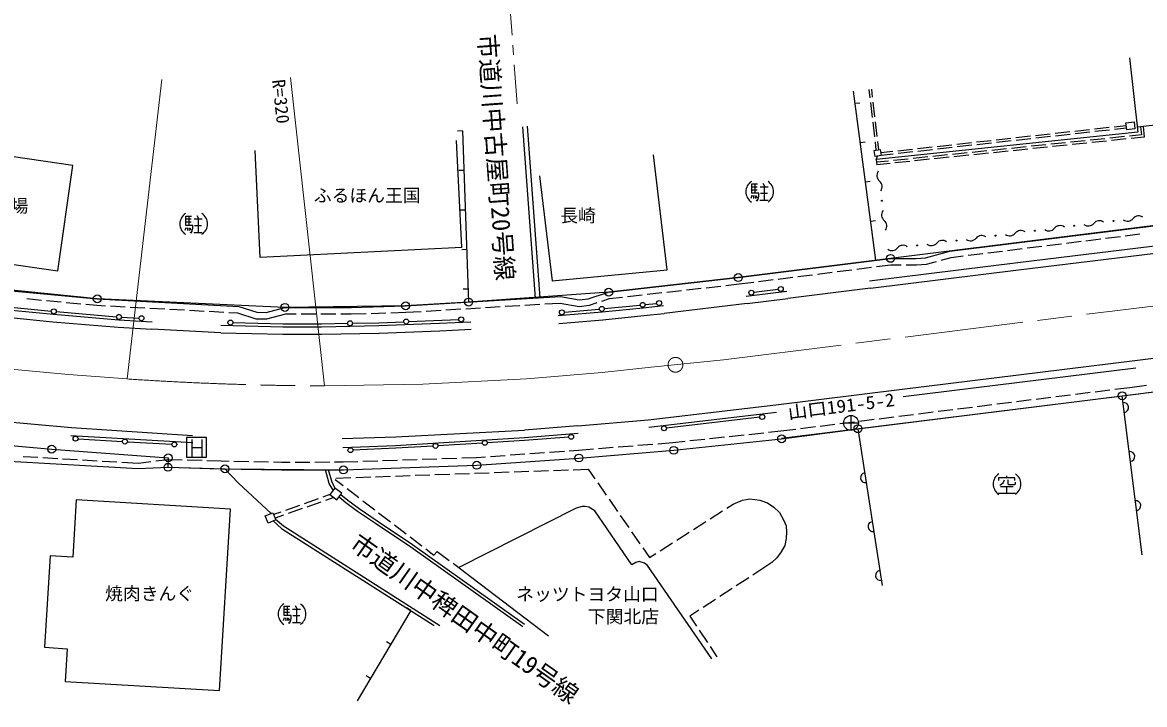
# Model space of a CAD drawing. Units: millimetres at full size, sheet at 1:1000; details may follow other scales. Extents: x 40000 to 680000, y 20000 to 380000.
# Drawn here: x 100386 to 213839, y 251153 to 320101 of the extents above; entities that cross this region are included whole.
import ezdxf
from ezdxf.enums import TextEntityAlignment as Align

# ---------------------------------------------------------------- set-up
doc = ezdxf.new("R2010")
doc.units = ezdxf.units.MM
doc.header["$LTSCALE"] = 1000
doc.linetypes.add('CHAIN', pattern=[18.5, 12, -1.5, 3.5, -1.5])
for name, color, linetype, lineweight in [('M-BGD', 7, 'Continuous', 25), ('M-BMK', 2, 'CHAIN', 13), ('M-BMK-HTXT', 7, 'Continuous', 13), ('M-BMK-ROW', 30, 'Continuous', 25), ('M-BMK-SRVR', 3, 'Continuous', 25), ('M-STR-HTXT', 7, 'Continuous', 13), ('M-STR-STRC', 7, 'Continuous', 25)]:
    doc.layers.add(name, color=color, linetype=linetype, lineweight=lineweight)
doc.styles.add('ＭＳ ゴシック', font='')
doc.styles.get('ＭＳ ゴシック').set_extended_font_data('MS Gothic')

msp = doc.modelspace()

# ---------------------------------------------------------------- linework, layer by layer
at = {"layer": 'M-BGD'}
for p, q in [((212314, 316530), (213165, 309008)), ((268731, 315473), (213134, 309531)), ((186665, 296064), (184406, 313154)), ((186098, 312495), (186000, 313326)), ((186345, 312532), (186249, 313355)), ((186330, 310509), (186156, 311999)), ((186578, 310546), (186403, 312036)), ((184569, 311926), (185064, 311991)), ((186563, 308523), (186389, 310012)), ((186811, 308559), (186636, 310049)), ((211947, 309961), (212773, 310066)), ((212038, 309248), (211947, 309961)), ((212773, 310066), (212863, 309353)), ((144868, 309137), (144368, 309119)), ((144868, 309137), (145497, 291836)), ((150961, 309556), (152232, 292240)), ((151408, 309604), (152681, 292267)), ((213165, 309008), (186686, 306231)), ((200818, 308459), (202309, 308625)), ((202806, 308680), (204297, 308846)), ((202842, 308432), (204333, 308598)), ((204794, 308901), (206285, 309067)), ((204830, 308654), (206321, 308819)), ((206782, 309122), (208272, 309288)), ((206818, 308875), (208308, 309040)), ((208769, 309343), (210260, 309509)), ((208805, 309096), (210296, 309261)), ((210757, 309564), (211980, 309700)), ((210793, 309317), (212008, 309452)), ((212863, 309353), (212038, 309248)), ((213530, 308734), (212317, 308609)), ((213440, 309563), (213530, 308734)), ((213689, 309590), (213806, 308512)), ((105492, 305627), (90526, 307799)), ((144816, 297339), (144286, 308169)), ((185093, 307960), (185588, 308026)), ((186719, 307195), (186621, 308026)), ((186965, 307240), (186869, 308063)), ((190880, 307354), (192370, 307520)), ((192867, 307575), (194358, 307741)), ((192903, 307327), (194394, 307493)), ((194855, 307796), (196346, 307962)), ((194891, 307548), (196382, 307714)), ((196843, 308017), (198334, 308183)), ((196879, 307769), (198370, 307935)), ((198831, 308238), (200321, 308404)), ((198867, 307990), (200357, 308156)), ((201873, 307529), (200381, 307375)), ((200854, 308211), (202345, 308377)), ((203862, 307735), (202370, 307581)), ((204022, 307500), (202530, 307346)), ((205851, 307941), (204359, 307787)), ((206011, 307706), (204519, 307552)), ((207841, 308146), (206349, 307992)), ((208001, 307912), (206509, 307757)), ((209830, 308352), (208338, 308198)), ((209990, 308117), (208498, 307963)), ((211820, 308558), (210328, 308403)), ((211980, 308323), (210488, 308169)), ((213806, 308512), (212477, 308374)), ((124434, 296341), (123903, 307171)), ((165557, 295090), (164181, 306730)), ((186487, 307154), (187114, 307266)), ((186596, 306549), (186487, 307154)), ((187222, 306661), (186596, 306549)), ((186686, 306231), (186841, 306593)), ((187114, 307266), (187222, 306661)), ((187172, 306942), (188395, 307078)), ((187216, 306695), (188431, 306830)), ((188892, 307133), (190383, 307299)), ((188928, 306885), (190419, 307051)), ((191926, 306501), (190434, 306347)), ((190916, 307106), (192406, 307272)), ((193915, 306707), (192423, 306553)), ((194075, 306472), (192583, 306318)), ((195904, 306913), (194412, 306758)), ((196064, 306678), (194572, 306524)), ((197894, 307118), (196402, 306964)), ((198054, 306883), (196562, 306729)), ((199883, 307324), (198391, 307170)), ((200043, 307089), (198551, 306935)), ((202033, 307295), (200541, 307140)), ((103950, 294999), (105492, 305627)), ((186686, 306231), (186778, 305717)), ((187947, 306090), (186733, 305965)), ((188107, 305855), (186778, 305718)), ((189936, 306296), (188444, 306142)), ((190096, 306061), (188604, 305907)), ((192086, 306267), (190594, 306112)), ((145014, 305139), (144514, 305121)), ((152647, 304611), (153931, 293966)), ((185617, 303995), (186112, 304060)), ((174132, 302843), (174132, 303781)), ((174132, 303781), (174717, 303781)), ((174132, 303490), (174662, 303490)), ((174132, 303195), (174659, 303195)), ((174429, 303781), (174429, 302843)), ((174959, 303490), (175781, 303490)), ((174959, 303490), (175774, 303490)), ((175250, 303845), (175425, 303551)), ((175364, 303490), (175364, 302138)), ((174134, 302607), (174017, 302317)), ((174840, 302843), (174132, 302843)), ((174252, 302608), (174312, 302317)), ((174428, 302607), (174487, 302318)), ((174545, 302607), (174663, 302372)), ((174549, 302141), (174659, 302080)), ((174659, 302080), (174782, 302248)), ((174782, 302248), (174840, 302539)), ((174840, 302539), (174840, 302843)), ((174956, 302138), (175771, 302138)), ((175018, 302843), (175716, 302843)), ((145159, 301142), (144659, 301124)), ((116904, 299588), (116904, 300525)), ((116904, 300525), (117489, 300525)), ((116904, 300234), (117434, 300234)), ((116904, 299940), (117431, 299940)), ((117612, 299588), (116904, 299588)), ((117201, 300525), (117201, 299588)), ((117612, 299284), (117612, 299588)), ((117732, 300234), (118553, 300234)), ((117732, 300234), (118547, 300234)), ((117790, 299588), (118488, 299588)), ((118023, 300590), (118197, 300296)), ((118136, 300234), (118136, 298883)), ((186141, 300029), (186637, 300095)), ((194156, 296986), (222999, 300573)), ((116907, 299352), (116789, 299061)), ((117024, 299353), (117084, 299061)), ((117200, 299352), (117259, 299063)), ((117318, 299352), (117435, 299117)), ((117321, 298886), (117431, 298825)), ((117431, 298825), (117554, 298993)), ((117554, 298993), (117612, 299284)), ((117728, 298883), (118543, 298883)), ((209902, 298289), (211391, 298474)), ((211887, 298536), (213375, 298721)), ((144816, 297339), (124434, 296341)), ((201015, 295844), (215962, 297671)), ((201963, 297302), (203452, 297487)), ((203948, 297549), (205437, 297734)), ((205933, 297796), (207421, 297981)), ((207917, 298042), (209406, 298228)), ((88984, 297171), (103950, 294999)), ((145304, 297145), (144805, 297126)), ((172760, 294311), (188163, 296253)), ((186665, 296064), (187161, 296129)), ((188163, 296253), (190752, 296234)), ((190752, 296234), (191689, 296321)), ((191689, 296321), (194156, 296986)), ((193285, 296078), (194282, 296346)), ((194282, 296346), (195513, 296500)), ((196009, 296561), (197498, 296746)), ((197994, 296808), (199482, 296993)), ((199979, 297055), (201467, 297240)), ((153931, 293966), (165557, 295090)), ((182752, 294915), (184240, 295103)), ((184736, 295165), (186224, 295353)), ((186033, 293978), (201015, 295844)), ((186720, 295416), (188202, 295602)), ((188202, 295602), (189241, 295595)), ((189741, 295591), (190780, 295584)), ((190780, 295584), (191805, 295679)), ((191805, 295679), (192802, 295948)), ((159659, 292835), (172760, 294311)), ((172837, 293666), (174319, 293852)), ((174815, 293915), (176303, 294103)), ((176799, 294165), (178287, 294353)), ((178783, 294415), (180271, 294603)), ((180768, 294665), (182256, 294853)), ((95205, 293373), (107951, 292162)), ((145450, 293147), (144950, 293129)), ((157586, 292170), (159530, 292807)), ((163552, 292619), (165043, 292787)), ((165539, 292843), (167030, 293011)), ((167527, 293067), (169017, 293235)), ((169514, 293291), (171005, 293459)), ((171502, 293515), (172837, 293666)), ((173568, 292427), (177682, 292930)), ((100816, 292187), (102309, 292045)), ((102807, 291998), (104300, 291856)), ((104798, 291809), (106291, 291667)), ((106789, 291620), (107902, 291514)), ((107951, 292162), (122250, 291390)), ((139123, 291454), (154779, 292393)), ((151189, 291526), (152687, 291616)), ((153186, 291646), (154742, 291739)), ((154742, 291739), (156669, 291399)), ((154779, 292393), (156685, 292056)), ((156685, 292056), (157586, 292170)), ((157729, 291533), (158493, 291783)), ((158968, 291939), (159732, 292189)), ((159732, 292189), (161068, 292340)), ((161565, 292396), (163055, 292563)), ((97238, 291219), (103524, 290601)), ((103524, 290601), (110126, 290034)), ((107902, 291514), (108777, 291467)), ((109276, 291440), (110774, 291359)), ((111273, 291332), (112771, 291251)), ((113270, 291224), (114768, 291143)), ((115267, 291116), (116765, 291036)), ((117264, 291009), (118762, 290928)), ((119261, 290901), (120759, 290820)), ((121258, 290793), (122133, 290746)), ((122133, 290746), (123993, 290155)), ((122250, 291390), (124100, 290803)), ((124100, 290803), (125024, 290786)), ((125024, 290786), (126922, 291293)), ((125103, 290135), (127007, 290643)), ((126922, 291293), (133621, 291285)), ((127007, 290643), (128069, 290641)), ((128569, 290641), (130069, 290639)), ((130569, 290639), (132069, 290637)), ((132569, 290636), (133630, 290635)), ((133621, 291285), (139123, 291454)), ((133630, 290635), (135142, 290682)), ((135642, 290697), (137141, 290743)), ((137641, 290758), (139152, 290805)), ((139152, 290805), (140708, 290898)), ((141207, 290928), (142705, 291018)), ((143204, 291048), (144701, 291137)), ((145200, 291167), (146697, 291257)), ((147197, 291287), (148694, 291377)), ((149193, 291407), (150690, 291497)), ((154554, 290465), (158987, 290847)), ((156669, 291399), (157729, 291533)), ((158987, 290847), (163129, 291257)), ((163129, 291257), (165184, 291480)), ((110126, 290034), (113500, 289839)), ((120454, 289485), (126721, 289338)), ((123993, 290155), (125103, 290135)), ((126721, 289338), (130613, 289334)), ((130613, 289334), (136417, 289453)), ((136417, 289453), (142568, 289690)), ((142568, 289690), (145715, 289831)), ((212431, 282470), (240161, 285952)), ((189426, 282285), (212963, 285201)), ((206848, 282528), (208337, 282714)), ((208833, 282776), (210321, 282962)), ((210817, 283024), (212337, 283214)), ((212337, 283214), (214048, 283429)), ((177141, 278063), (212431, 282470)), ((196925, 281289), (198414, 281475)), ((198910, 281537), (200398, 281723)), ((200894, 281785), (202383, 281971)), ((202879, 282033), (204368, 282218)), ((204864, 282280), (206352, 282466)), ((213584, 266300), (211578, 282363)), ((163731, 279200), (176642, 280694)), ((187002, 280050), (188491, 280236)), ((188987, 280298), (190475, 280484)), ((190972, 280546), (192460, 280731)), ((192956, 280793), (194445, 280979)), ((194941, 281041), (196429, 281227)), ((179064, 279059), (180553, 279244)), ((181049, 279306), (182537, 279492)), ((183033, 279554), (184522, 279740)), ((185018, 279802), (186506, 279988)), ((105276, 278356), (117614, 277636)), ((138109, 277352), (151142, 278152)), ((151142, 278152), (156584, 278571)), ((166231, 276851), (177146, 278012)), ((167873, 277830), (169365, 277989)), ((169862, 278042), (171354, 278200)), ((171851, 278253), (173342, 278412)), ((173840, 278465), (175331, 278623)), ((175828, 278676), (177048, 278806)), ((177048, 278807), (178568, 278997)), ((184863, 279027), (187298, 263177)), ((72260, 277320), (112098, 275000)), ((132786, 277133), (138109, 277352)), ((155675, 276806), (156591, 276872)), ((156591, 276872), (158134, 276997)), ((156652, 276074), (166231, 276851)), ((158633, 277037), (160128, 277158)), ((160626, 277199), (162121, 277320)), ((162620, 277361), (164115, 277482)), ((164613, 277522), (166156, 277647)), ((166156, 277647), (167376, 277777)), ((100453, 276229), (101951, 276142)), ((102450, 276113), (103947, 276025)), ((104446, 275996), (105944, 275909)), ((106443, 275880), (107941, 275793)), ((108440, 275764), (109937, 275676)), ((112130, 275549), (113379, 275709)), ((113875, 275773), (115125, 275933)), ((115125, 275933), (116544, 275894)), ((117043, 275880), (118543, 275839)), ((119043, 275825), (120462, 275786)), ((120462, 275786), (121271, 275770)), ((121770, 275761), (123270, 275732)), ((123770, 275723), (125270, 275694)), ((132820, 275671), (134303, 275722)), ((134803, 275740), (136302, 275792)), ((136802, 275809), (138301, 275861)), ((138801, 275878), (140300, 275930)), ((140800, 275947), (142299, 275999)), ((142798, 276016), (144297, 276068)), ((144797, 276085), (146280, 276137)), ((146280, 276137), (147197, 276202)), ((146323, 275338), (156652, 276074)), ((147695, 276237), (149192, 276344)), ((149690, 276380), (151186, 276486)), ((151685, 276522), (153181, 276629)), ((153680, 276664), (155176, 276771)), ((110436, 275647), (112130, 275549)), ((112098, 275000), (115103, 275134)), ((115103, 275134), (120443, 274986)), ((120443, 274986), (126564, 274870)), ((122214, 273537), (120862, 274978)), ((125770, 275685), (126579, 275670)), ((126579, 275670), (127449, 275670)), ((126579, 274870), (132834, 274871)), ((127949, 275670), (129449, 275670)), ((129949, 275670), (131449, 275671)), ((131411, 273495), (131019, 274871)), ((131690, 273611), (131331, 274871)), ((131949, 275671), (132820, 275671)), ((132834, 274871), (146323, 275338)), ((146089, 274536), (147588, 274589)), ((148088, 274607), (149587, 274660)), ((150087, 274678), (151586, 274731)), ((152085, 274749), (153584, 274802)), ((154084, 274819), (155583, 274873)), ((156083, 274890), (157595, 274944)), ((157595, 274944), (158269, 273971)), ((125525, 270466), (122214, 273537)), ((131794, 272813), (131411, 273495)), ((132049, 272973), (131690, 273611)), ((132000, 273912), (132825, 273280)), ((132085, 274040), (133597, 274094)), ((134097, 274111), (135596, 274164)), ((136095, 274182), (137594, 274235)), ((138094, 274253), (139593, 274306)), ((140093, 274324), (141592, 274377)), ((142092, 274395), (143591, 274448)), ((144090, 274465), (145589, 274518)), ((158553, 273560), (159407, 272326)), ((200727, 274055), (199086, 274055)), ((199086, 274055), (199086, 273815)), ((199321, 273405), (199556, 273580)), ((199556, 273580), (199667, 273874)), ((199904, 274055), (199904, 274285)), ((200023, 273874), (200023, 273466)), ((200023, 273466), (200085, 273405)), ((200725, 273405), (200787, 273464)), ((200727, 273817), (200727, 274055)), ((200787, 273464), (200787, 273637)), ((131474, 272372), (130748, 272116)), ((131958, 273039), (131474, 272372)), ((131474, 272372), (132188, 271853)), ((132672, 272520), (131958, 273039)), ((132188, 271853), (132672, 272520)), ((132579, 272392), (133270, 271811)), ((133222, 272976), (134413, 272065)), ((199022, 272525), (200784, 272525)), ((199200, 273345), (199321, 273405)), ((200552, 273170), (199259, 273170)), ((199904, 272525), (199904, 273170)), ((200085, 273405), (200725, 273405)), ((105821, 271840), (105473, 266051)), ((121411, 270904), (105821, 271840)), ((128392, 271282), (126977, 270781)), ((130277, 271949), (128863, 271448)), ((130551, 271621), (129137, 271121)), ((131866, 272087), (131022, 271788)), ((132402, 272148), (133086, 271574)), ((133086, 271574), (134273, 270715)), ((133270, 271811), (134445, 270961)), ((134810, 271761), (136002, 270849)), ((156992, 271179), (156358, 271007)), ((157289, 271163), (156992, 271179)), ((157647, 271103), (157289, 271163)), ((159692, 271915), (160546, 270682)), ((171603, 270987), (172253, 271401)), ((172253, 271401), (173182, 271797)), ((173182, 271797), (173936, 271943)), ((173936, 271943), (174928, 271823)), ((174928, 271823), (175713, 271545)), ((175713, 271545), (176360, 271121)), ((120309, 252557), (121411, 270904)), ((124923, 270214), (125704, 270541)), ((125222, 269500), (124923, 270214)), ((125704, 270541), (126003, 269827)), ((126506, 270614), (125781, 270358)), ((126780, 270287), (125936, 269988)), ((128665, 270954), (127251, 270454)), ((134273, 270715), (136077, 269490)), ((134445, 270961), (136246, 269738)), ((136399, 270545), (137590, 269633)), ((156358, 271007), (144513, 264990)), ((158251, 270726), (157647, 271103)), ((162004, 265282), (158251, 270726)), ((160830, 270271), (161684, 269038)), ((169915, 269913), (171181, 270718)), ((176360, 271121), (176920, 270575)), ((176920, 270575), (177343, 269820)), ((126003, 269827), (125222, 269500)), ((125730, 269712), (126589, 268964)), ((125974, 269898), (126769, 269205)), ((126589, 268964), (142030, 259157)), ((126769, 269205), (142596, 259152)), ((136077, 269490), (139643, 267088)), ((136246, 269738), (139814, 267335)), ((137987, 269329), (139178, 268418)), ((168228, 268839), (169494, 269645)), ((177343, 269820), (177591, 269208)), ((177591, 269208), (177628, 268580)), ((139575, 268114), (140766, 267202)), ((161969, 268627), (162823, 267393)), ((166541, 267766), (167806, 268571)), ((177588, 267930), (177458, 267222)), ((177628, 268580), (177588, 267930)), ((139643, 267088), (150980, 259043)), ((139814, 267335), (151154, 259288)), ((141163, 266898), (141989, 266266)), ((141989, 266266), (142303, 266627)), ((142303, 266627), (143516, 265728)), ((163107, 266982), (163781, 266009)), ((164853, 266692), (166119, 267497)), ((177458, 267222), (177101, 266603)), ((103174, 266189), (102617, 256939)), ((105473, 266051), (103174, 266189)), ((162412, 265525), (162004, 265282)), ((162730, 265602), (162412, 265525)), ((163267, 265428), (162730, 265602)), ((163781, 266009), (164432, 266423)), ((176149, 265507), (175156, 264841)), ((176671, 265991), (176149, 265507)), ((177101, 266603), (176671, 265991)), ((143918, 265431), (145131, 264532)), ((145131, 264532), (153557, 258093)), ((163587, 265211), (163267, 265428)), ((170094, 255767), (163587, 265211)), ((175156, 264841), (174236, 264242)), ((173817, 263969), (172560, 263150)), ((172141, 262878), (170884, 262059)), ((126851, 260147), (126851, 261084)), ((126851, 261084), (127437, 261084)), ((127149, 261084), (127149, 260147)), ((127970, 261149), (128145, 260855)), ((170465, 261786), (169208, 260968)), ((126854, 259911), (126737, 259620)), ((126851, 260793), (127382, 260793)), ((126851, 260499), (127378, 260499)), ((127559, 260147), (126851, 260147)), ((126971, 259912), (127032, 259620)), ((127148, 259911), (127206, 259622)), ((127265, 259911), (127382, 259676)), ((127501, 259552), (127559, 259843)), ((127559, 259843), (127559, 260147)), ((127679, 260793), (128500, 260793)), ((127679, 260793), (128494, 260793)), ((127737, 260147), (128436, 260147)), ((128083, 260793), (128083, 259442)), ((139663, 260660), (134224, 251519)), ((139663, 260660), (139233, 260916)), ((168789, 260695), (167869, 260096)), ((167869, 260096), (168544, 259084)), ((127268, 259445), (127378, 259384)), ((127378, 259384), (127501, 259552)), ((127676, 259442), (128491, 259442)), ((168821, 258668), (169654, 257420)), ((102617, 256939), (104918, 256801)), ((104918, 256801), (104719, 253493)), ((137618, 257223), (137188, 257478)), ((169931, 257004), (170606, 255992)), ((104719, 253493), (120309, 252557)), ((135572, 253785), (135143, 254041))]:
    msp.add_line(p, q, dxfattribs=at)
for centre in [(187278, 302076), (206720, 299543), (210689, 300040), (198782, 298549), (202751, 299046), (190844, 297555), (194813, 298052)]:
    msp.add_circle(centre, 50, dxfattribs=at)
for centre, radius, start, end in [((187500, 304620), 725, 143.26439, 230.47003), ((186577, 303502), 725, 323.26439, 50.47003), ((174792, 302989), 1264, 123.85503, 236.14497), ((175063, 302989), 1264, 303.85503, 56.14497), ((117564, 299734), 1264, 123.85503, 236.14497), ((117835, 299734), 1264, 303.85503, 56.14497), ((187978, 300649), 725, 143.26439, 230.47003), ((187056, 299531), 725, 323.26439, 50.47003), ((205297, 298836), 725, 53.53492, 140.74056), ((208143, 300250), 725, 233.53492, 320.74056), ((209266, 299333), 725, 53.53492, 140.74056), ((212112, 300747), 725, 233.53492, 320.74056), ((213235, 299830), 725, 53.53492, 140.74056), ((197359, 297842), 725, 53.53492, 140.74056), ((200205, 299256), 725, 233.53492, 320.74056), ((201328, 298339), 725, 53.53492, 140.74056), ((204174, 299753), 725, 233.53492, 320.74056), ((188298, 297765), 725, 233.53492, 320.74056), ((189421, 296848), 725, 53.53492, 140.74056), ((192267, 298262), 725, 233.53492, 320.74056), ((193390, 297345), 725, 53.53492, 140.74056), ((196236, 298759), 725, 233.53492, 320.74056), ((211725, 281185), 500, 277.11832, 97.11832), ((212345, 276223), 500, 277.11832, 97.11832), ((185622, 274085), 500, 98.73135, 278.73135), ((199799, 273435), 1264, 123.85503, 236.14497), ((200070, 273435), 1264, 303.85503, 56.14497), ((212964, 271262), 500, 277.11832, 97.11832), ((186381, 269143), 500, 98.73135, 278.73135), ((187140, 264201), 500, 98.73135, 278.73135), ((127511, 260293), 1264, 123.85503, 236.14497), ((127783, 260293), 1264, 303.85503, 56.14497)]:
    msp.add_arc(centre, radius, start, end, dxfattribs=at)
at = {"layer": 'M-BMK'}
for p, q in [((210569, 290928), (250337, 295807)), ((171263, 285985), (210569, 290928)), ((163955, 285251), (171263, 285985)), ((98508, 285126), (105053, 284508)), ((158995, 284729), (163955, 285251)), ((105053, 284508), (110984, 284062)), ((140876, 283530), (151360, 284060)), ((151360, 284060), (158995, 284729)), ((130919, 283364), (140876, 283530))]:
    msp.add_line(p, q, dxfattribs=at)
msp.add_circle((166411, 285497), 750, dxfattribs=at)
msp.add_arc((132140, 603362), 320000, 266.20918, 269.78139, dxfattribs=at)
at = {"layer": 'M-BMK-HTXT'}
for p, q in [((149668, 321808), (149887, 318816)), ((149961, 317818), (150034, 316821)), ((150107, 315824), (150397, 311876))]:
    msp.add_line(p, q, dxfattribs=at)
at = {"layer": 'M-BMK-ROW'}
for points in [[(366200, 311157), (350815, 312494), (343901, 312733), (328670, 312567), (321681, 312197), (307179, 310909), (292088, 308996), (257306, 304798), (222999, 300573), (188163, 296253), (172760, 294311), (159659, 292835), (145497, 291836), (139123, 291454), (126922, 291293), (107951, 292162), (90604, 293923), (81751, 295381), (70428, 297640), (68472, 298084)], [(64814, 278655), (71172, 278140), (79201, 277563), (90530, 277035), (90577, 278111), (103349, 276967), (115132, 276089), (115102, 275134), (120862, 274978), (132834, 274871), (146323, 275338), (156652, 276074), (166231, 276851), (177146, 278012), (184863, 279027), (211578, 282363), (238858, 285788)]]:
    msp.add_lwpolyline(points, dxfattribs=at)
for centre in [(188163, 296253), (172760, 294311), (159659, 292835), (107951, 292162), (126922, 291293), (139123, 291454), (145497, 291836), (211578, 282363), (184863, 279027), (177146, 278012), (103349, 276967), (166231, 276851), (115132, 276089), (146323, 275338), (156652, 276074), (115102, 275134), (120862, 274978), (132834, 274871)]:
    msp.add_circle(centre, 400, dxfattribs=at)
at = {"layer": 'M-BMK-SRVR'}
for p, q in [((184157, 280372), (184157, 278872)), ((183407, 279622), (184907, 279622))]:
    msp.add_line(p, q, dxfattribs=at)
msp.add_circle((184157, 279622), 750, dxfattribs=at)
at = {"layer": 'M-STR-HTXT'}
for p, q in [((110984, 284062), (114479, 314337)), ((130919, 283364), (127504, 314547))]:
    msp.add_line(p, q, dxfattribs=at)
at = {"layer": 'M-STR-STRC'}
for p, q in [((201106, 295100), (216054, 296926)), ((186125, 293234), (201106, 295100)), ((174326, 292822), (176807, 293126)), ((186125, 293234), (177773, 292186)), ((163346, 291583), (164505, 291708)), ((173659, 291683), (165270, 290685)), ((173659, 291683), (177773, 292186)), ((97161, 290473), (103455, 289854)), ((97518, 291493), (103303, 290924)), ((103801, 290879), (109899, 290355)), ((155176, 290820), (158710, 291125)), ((159060, 290051), (163215, 290462)), ((159208, 291171), (162849, 291531)), ((163215, 290462), (165270, 290685)), ((103455, 289854), (110073, 289286)), ((110397, 290319), (112169, 290217)), ((121660, 289757), (126724, 289638)), ((126724, 289638), (130610, 289634)), ((130610, 289634), (133259, 289688)), ((133759, 289698), (136408, 289753)), ((136408, 289753), (138940, 289855)), ((139439, 289875), (144502, 290078)), ((154623, 289668), (159060, 290051)), ((110073, 289286), (113456, 289090)), ((120436, 288735), (113456, 289090)), ((120436, 288735), (126711, 288588)), ((126711, 288588), (130621, 288584)), ((130621, 288584), (136439, 288703)), ((136439, 288703), (142601, 288941)), ((142601, 288941), (145748, 289081)), ((189334, 283029), (212871, 285945)), ((212871, 285945), (218818, 286648)), ((176556, 281439), (189334, 283029)), ((163645, 279945), (176556, 281439)), ((105335, 279127), (97426, 279836)), ((117594, 278311), (105335, 279127)), ((156524, 279313), (151153, 278901)), ((156524, 279313), (163645, 279945)), ((174938, 280195), (165504, 279103)), ((106007, 278013), (110500, 277751)), ((118989, 278145), (116989, 278145)), ((116989, 278145), (116989, 276145)), ((118989, 276145), (118989, 278145)), ((132728, 278056), (138122, 278212)), ((138122, 278212), (151153, 278901)), ((155610, 278195), (151163, 277853)), ((110999, 277722), (115491, 277460)), ((117529, 276230), (117529, 277929)), ((117529, 277145), (118520, 277145)), ((118520, 277940), (118520, 276235)), ((138125, 277052), (133798, 276875)), ((141899, 277284), (138125, 277052)), ((146890, 277590), (142398, 277314)), ((151163, 277853), (147389, 277621)), ((116989, 276145), (118989, 276145))]:
    msp.add_line(p, q, dxfattribs=at)
for centre in [(174078, 292792), (177056, 293156), (163098, 291556), (164754, 291735), (103551, 290900), (110148, 290333), (112419, 290202), (154927, 290798), (158959, 291146), (121411, 289763), (133509, 289693), (139190, 289865), (144752, 290088), (175186, 280224), (165256, 279074), (105758, 278027), (110749, 277736), (155859, 278215), (115741, 277445), (133548, 276864), (142149, 277299), (147139, 277606)]:
    msp.add_circle(centre, 250, dxfattribs=at)

# ---------------------------------------------------------------- texts
at = {"layer": 'M-BGD', "style": 'ＭＳ ゴシック'}
for s, p in [('ふるほん王国', (129843, 301562)), ('眼鏡市場', (93789, 300499)), ('焼肉きんぐ', (108740, 261322))]:
    msp.add_text(s, height=1320, dxfattribs=at).set_placement(p, align=Align.BOTTOM_LEFT)
for s, p in [('長崎', (156574, 300585)), ('ネッツトヨタ山口', (157512, 262309)), ('下関北店', (161152, 260049))]:
    msp.add_text(s, height=1320, dxfattribs=at).set_placement(p, align=Align.MIDDLE_CENTER)
at = {"layer": 'M-BMK-HTXT', "style": 'ＭＳ ゴシック'}
for s, rotation, p in [('市道川中古屋町20号線', 274.198, (147394, 318944)), ('市道川中稗田中町19号線', 324.642, (133900, 267790))]:
    msp.add_text(s, height=1833, rotation=rotation, dxfattribs=at).set_placement(p, align=Align.MIDDLE_LEFT)
at = {"layer": 'M-BMK-SRVR', "style": 'ＭＳ ゴシック', "width": 1.1}
msp.add_text('山口191-5-2', height=1320, rotation=7.118, dxfattribs=at).set_placement((177904, 279599), align=Align.BOTTOM_LEFT)
at = {"layer": 'M-STR-HTXT', "style": 'ＭＳ ゴシック'}
msp.add_text('R=320', height=1320, rotation=276.251, dxfattribs=at).set_placement((126517, 312116), align=Align.MIDDLE_CENTER)

doc.saveas('drawing.dxf')
